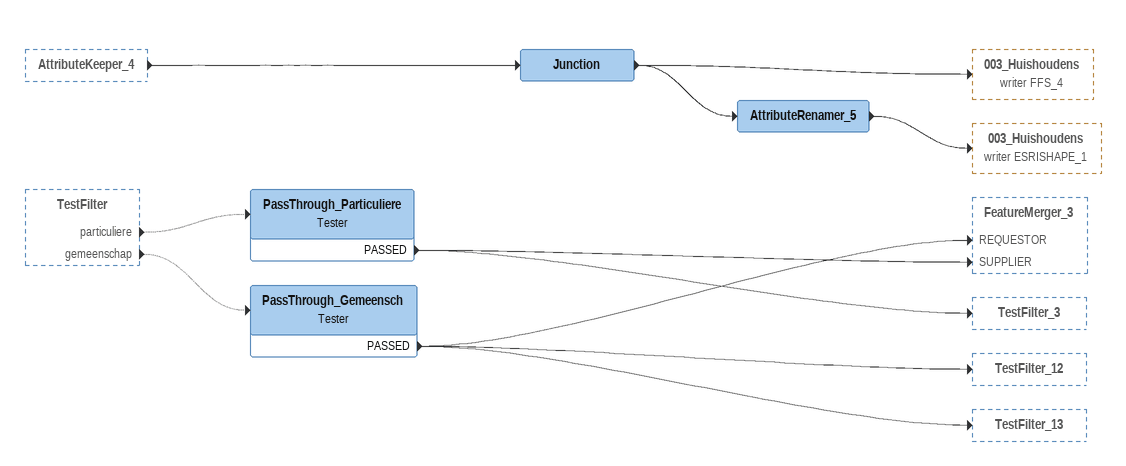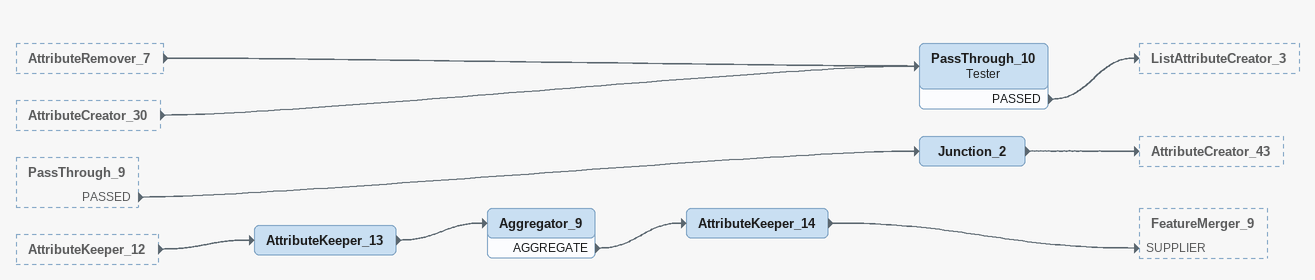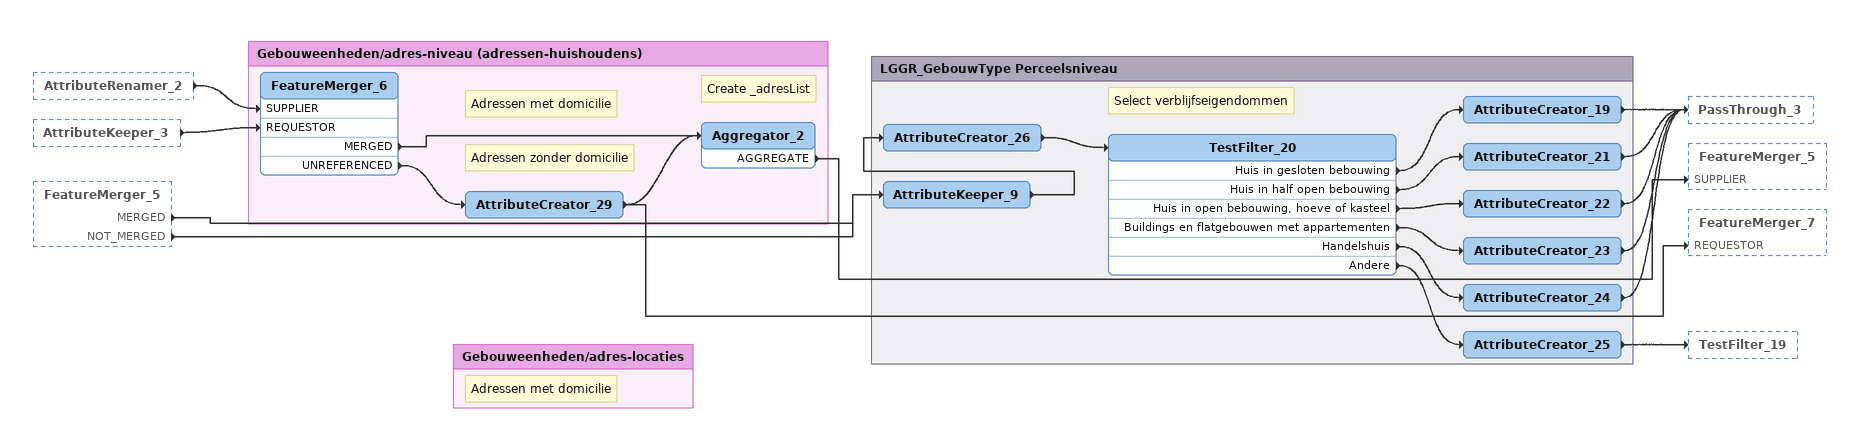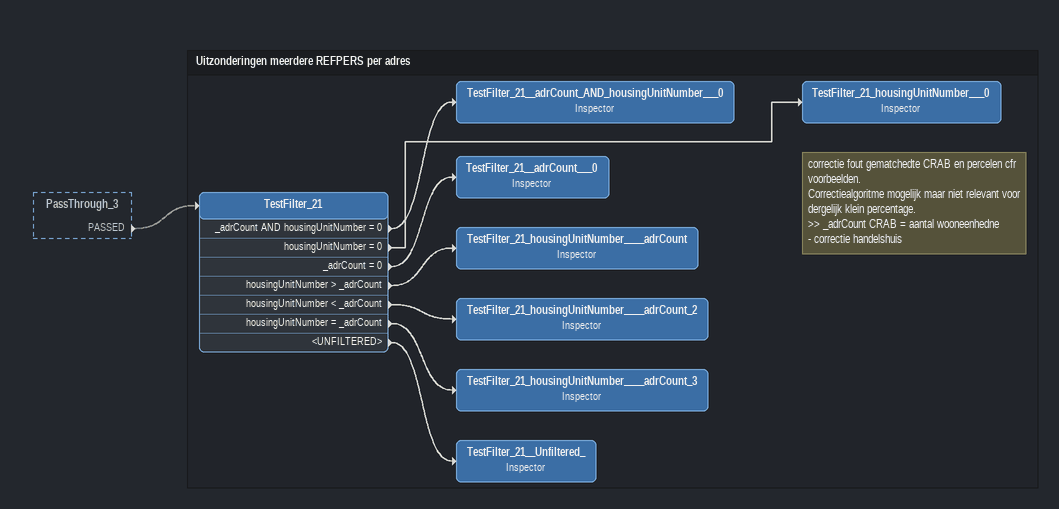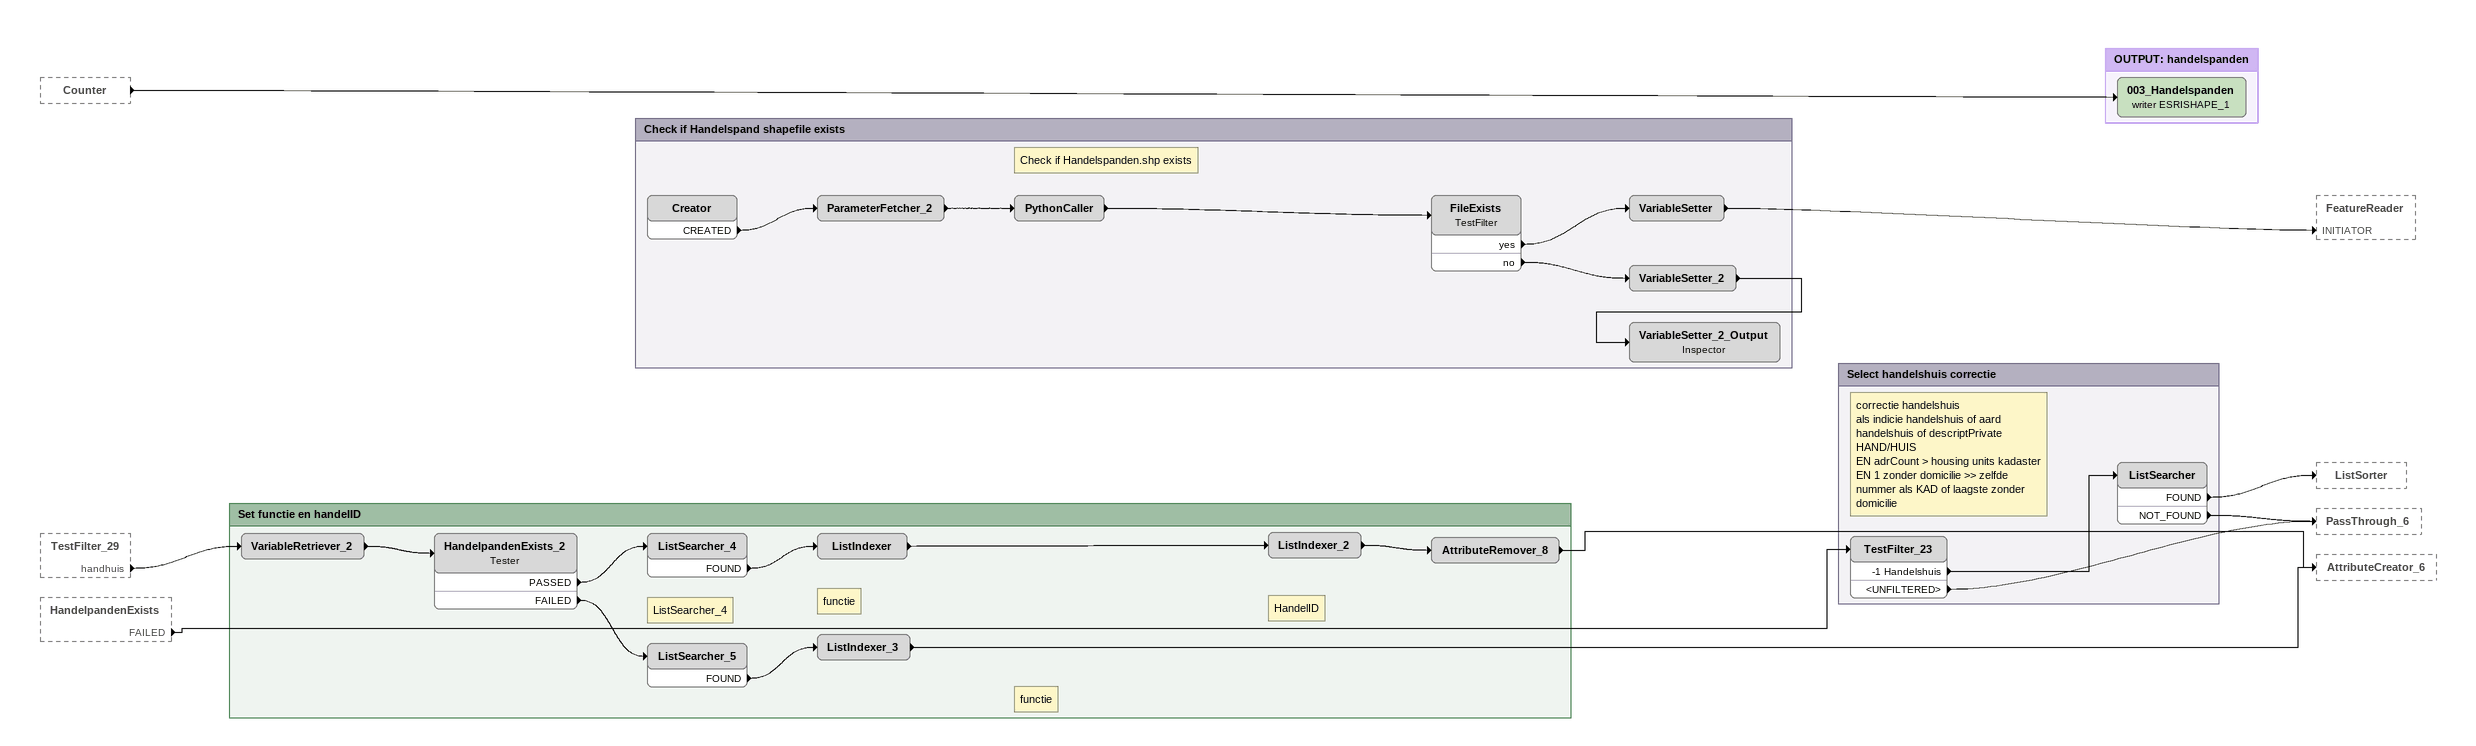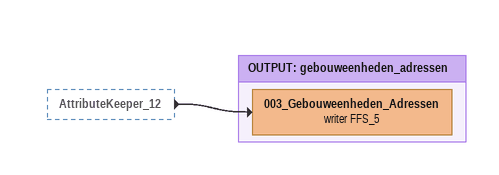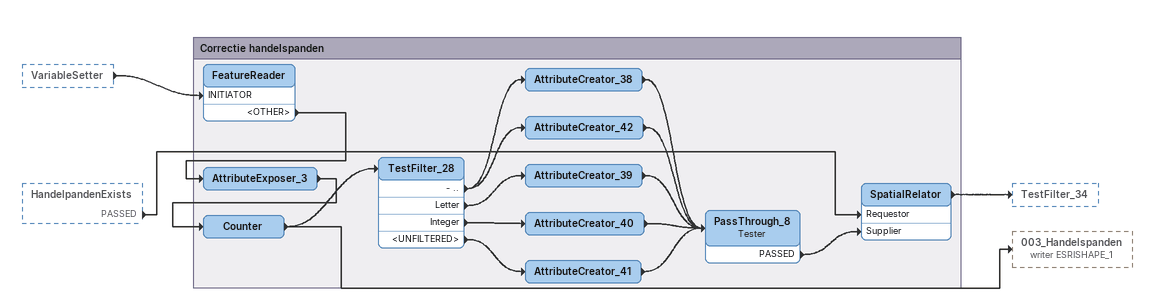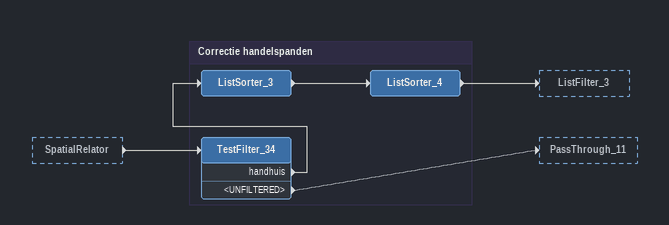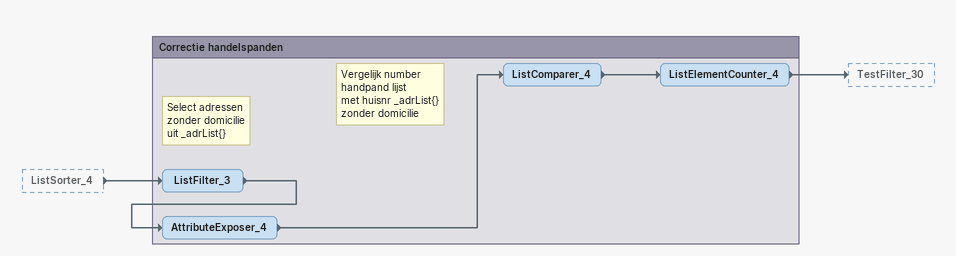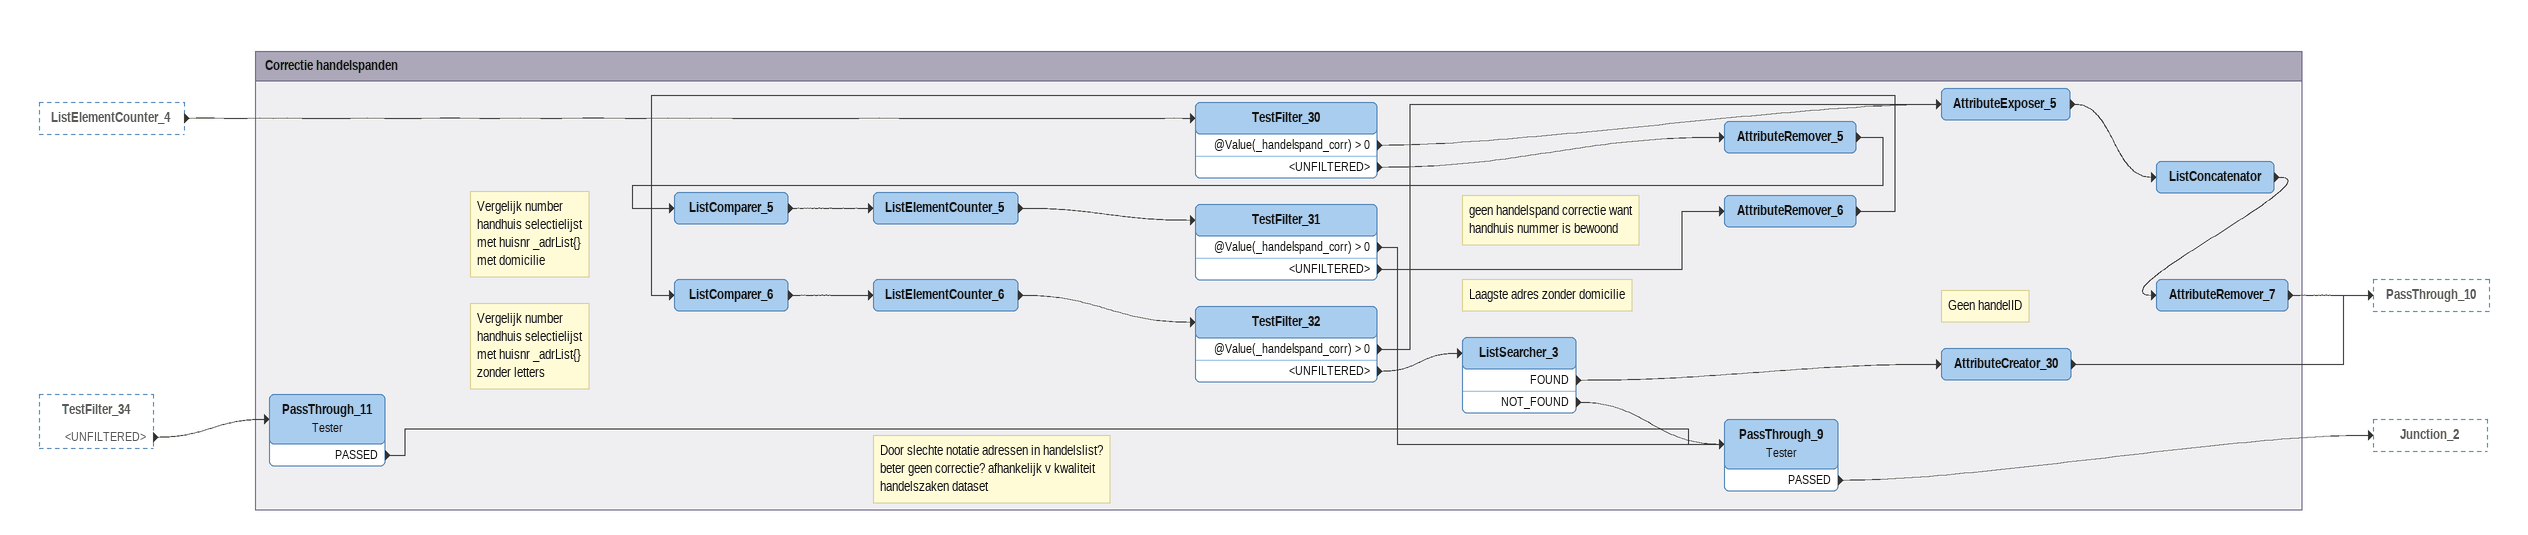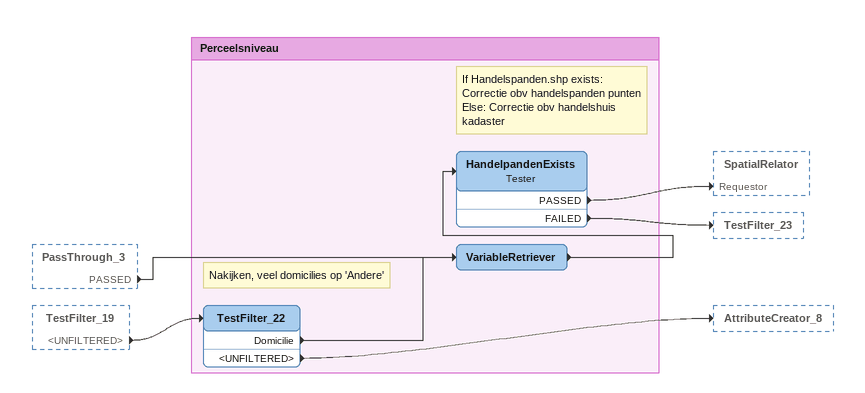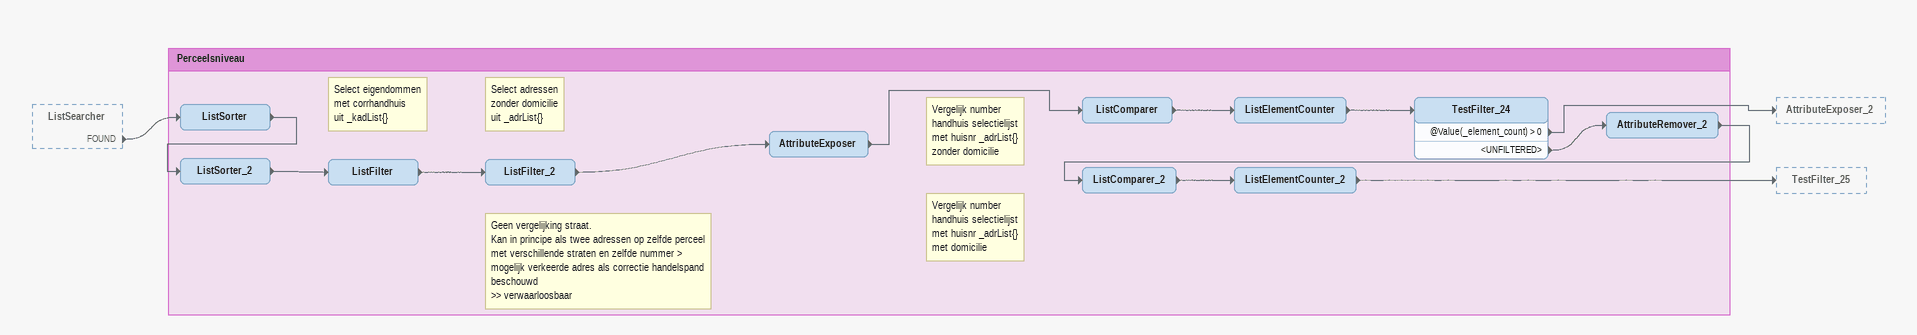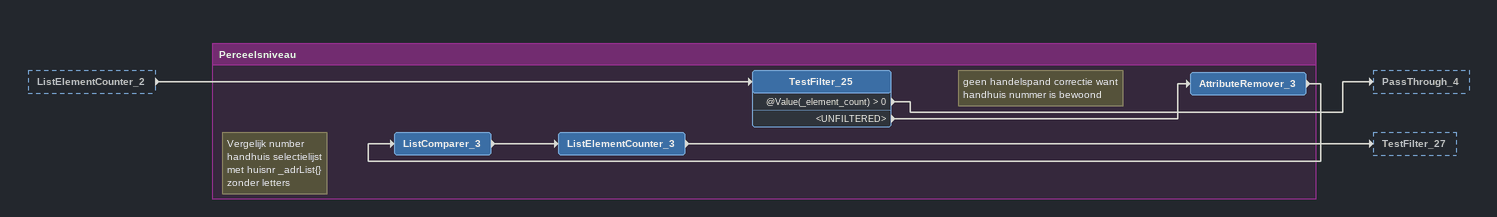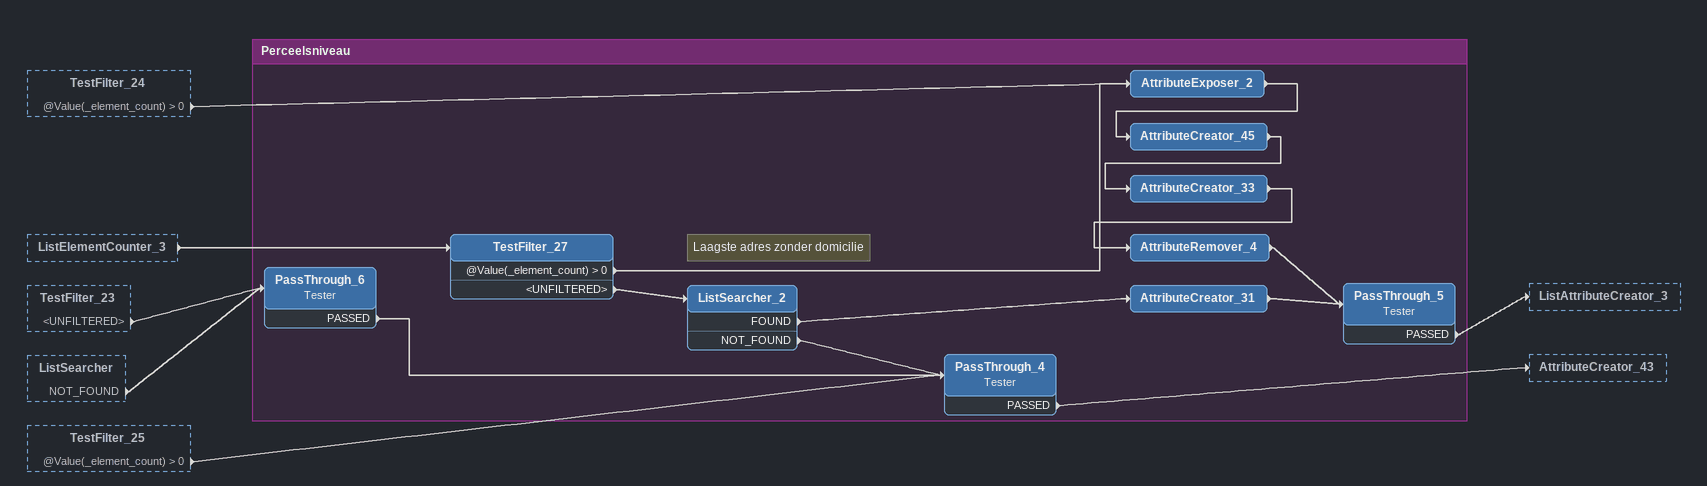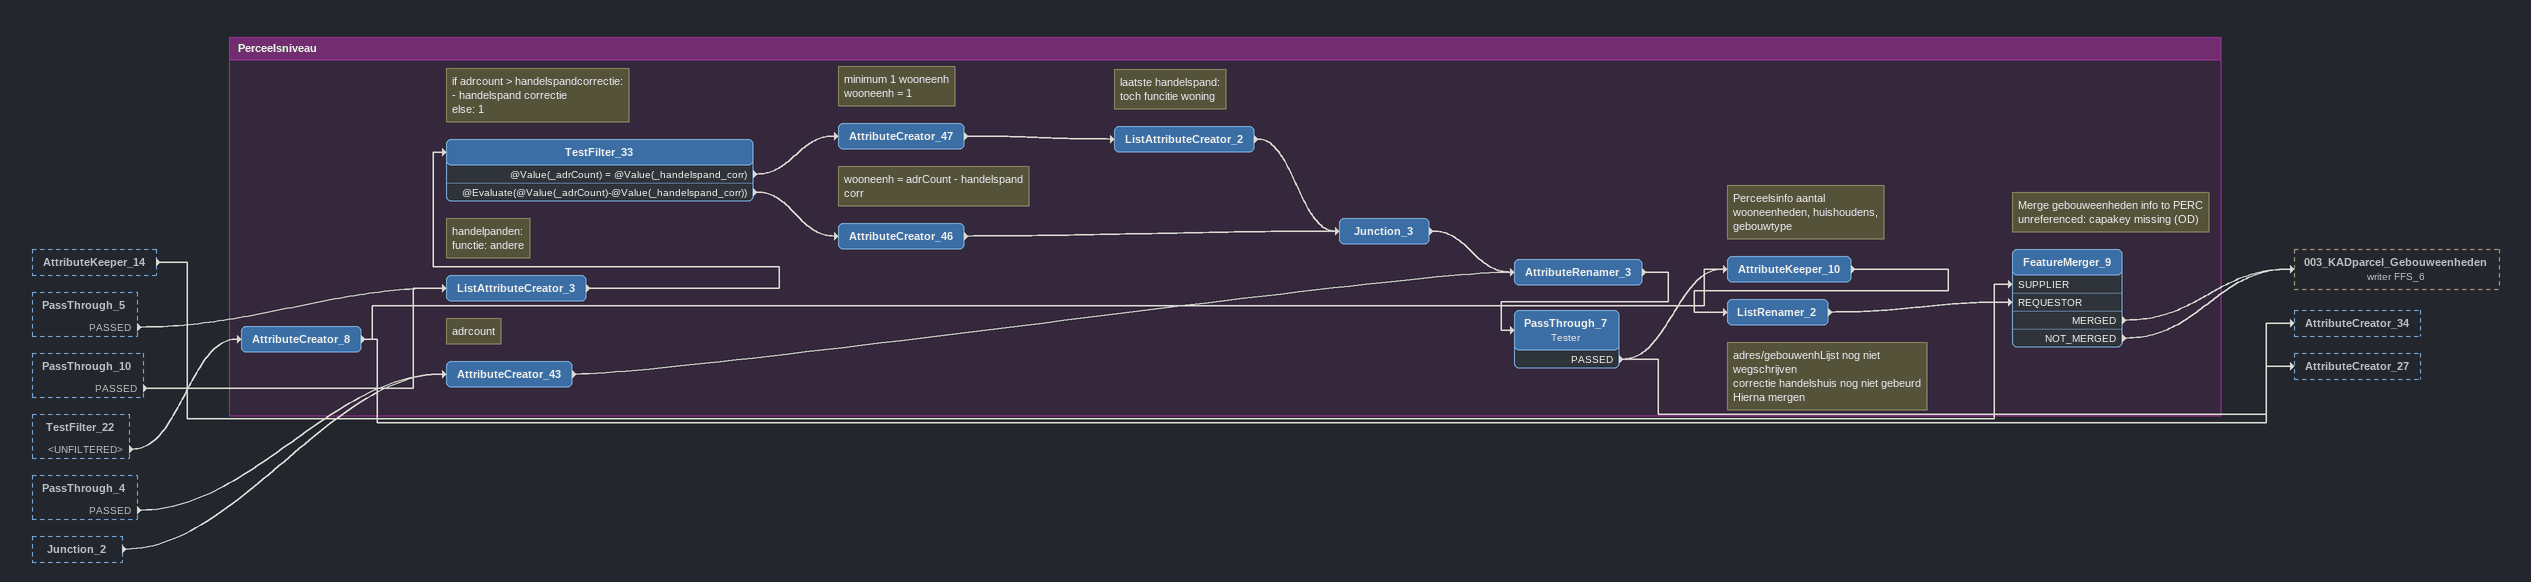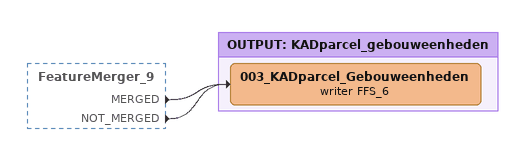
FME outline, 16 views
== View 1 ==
AttributeKeeper_4 [outside]
    -> Junction
TestFilter [outside]
    particuliere -> PassThrough_Particuliere [off]
    gemeenschap -> PassThrough_Gemeensch [off]
Junction
    -> 003_Huishoudens (writer FFS_4)
    -> AttributeRenamer_5
AttributeRenamer_5
    -> 003_Huishoudens (writer ESRISHAPE_1)
PassThrough_Particuliere: Tester
    PASSED -> FeatureMerger_3 [SUPPLIER]
    PASSED -> TestFilter_3
PassThrough_Gemeensch: Tester
    PASSED -> TestFilter_12
    PASSED -> TestFilter_13
    PASSED -> FeatureMerger_3 [REQUESTOR]

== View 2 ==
AttributeRemover_7 [outside]
    -> PassThrough_10
AttributeCreator_30 [outside]
    -> PassThrough_10
PassThrough_9 [outside]
    PASSED -> Junction_2
AttributeKeeper_12 [outside]
    -> AttributeKeeper_13
PassThrough_10: Tester
    PASSED -> ListAttributeCreator_3
Junction_2
    -> AttributeCreator_43
AttributeKeeper_13
    -> Aggregator_9
Aggregator_9
    AGGREGATE -> AttributeKeeper_14
AttributeKeeper_14
    -> FeatureMerger_9 [SUPPLIER]

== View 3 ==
AttributeRenamer_2 [outside]
    -> FeatureMerger_6 [SUPPLIER]
AttributeKeeper_3 [outside]
    -> FeatureMerger_6 [REQUESTOR]
FeatureMerger_5 [outside]
    MERGED -> AttributeKeeper_9
    NOT_MERGED -> AttributeKeeper_9

Bookmark: Gebouweenheden/adres-niveau (adressen-huishoudens)
FeatureMerger_6
    MERGED -> Aggregator_2
    UNREFERENCED -> AttributeCreator_29
Note: Adressen met domicilie
Note: Adressen zonder domicilie
AttributeCreator_29
    -> Aggregator_2
    -> FeatureMerger_7 [REQUESTOR]
Note: Create _adresList
Aggregator_2
    AGGREGATE -> FeatureMerger_5 [SUPPLIER]

Bookmark: LGGR_GebouwType Perceelsniveau
AttributeKeeper_9
    -> AttributeCreator_26
AttributeCreator_26
    -> TestFilter_20
Note: Select verblijfseigendommen
TestFilter_20
    Huis in gesloten bebouwing -> AttributeCreator_19
    Huis in half open bebouwing -> AttributeCreator_21
    Huis in open bebouwing, hoeve of kasteel -> AttributeCreator_22
    Buildings en flatgebouwen met appartementen -> AttributeCreator_23
    Handelshuis -> AttributeCreator_24
    Andere -> AttributeCreator_25
AttributeCreator_19
    -> PassThrough_3
AttributeCreator_21
    -> PassThrough_3
AttributeCreator_22
    -> PassThrough_3
AttributeCreator_23
    -> PassThrough_3
AttributeCreator_24
    -> PassThrough_3
AttributeCreator_25
    -> TestFilter_19

Bookmark: Gebouweenheden/adres-locaties
Note: Adressen met domicilie

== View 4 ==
PassThrough_3 [outside]
    PASSED -> TestFilter_21 [off]

Bookmark: Uitzonderingen meerdere REFPERS per adres
TestFilter_21
    _adrCount AND housingUnitNumber = 0 -> TestFilter_21__adrCount_AND_housingUnitNumber___0
    housingUnitNumber = 0 -> TestFilter_21_housingUnitNumber___0
    _adrCount = 0 -> TestFilter_21__adrCount___0
    housingUnitNumber > _adrCount -> TestFilter_21_housingUnitNumber____adrCount
    housingUnitNumber < _adrCount -> TestFilter_21_housingUnitNumber____adrCount_2
    housingUnitNumber = _adrCount -> TestFilter_21_housingUnitNumber____adrCount_3
    <UNFILTERED> -> TestFilter_21__Unfiltered_
TestFilter_21__adrCount_AND_housingUnitNumber___0: Inspector
Note: correctie fout gematchedte CRAB en percelen cfr voorbeelden. / Correctiealgoritme mogelijk maar niet relevant voor dergelijk klein percentage. / >> _adrCount CRAB = aantal wooneenhedne / - correctie handelshuis
TestFilter_21_housingUnitNumber___0: Inspector
TestFilter_21__adrCount___0: Inspector
TestFilter_21_housingUnitNumber____adrCount: Inspector
TestFilter_21_housingUnitNumber____adrCount_2: Inspector
TestFilter_21_housingUnitNumber____adrCount_3: Inspector
TestFilter_21__Unfiltered_: Inspector

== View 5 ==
Counter [outside]
    -> 003_Handelspanden (writer ESRISHAPE_1)
TestFilter_29 [outside]
    handhuis -> VariableRetriever_2
HandelpandenExists [outside]
    FAILED -> TestFilter_23

Bookmark: Select handelshuis correctie
Note: correctie handelshuis / als indicie handelshuis of aard handelshuis of descriptPrivate HAND/HUIS / EN adrCount > housing units kadaster EN 1 zonder domicilie >> zelfde nummer als KAD of laagste zonder domicilie
TestFilter_23
    -1 Handelshuis -> ListSearcher
    <UNFILTERED> -> PassThrough_6
ListSearcher
    FOUND -> ListSorter
    NOT_FOUND -> PassThrough_6

Bookmark: Check if Handelspand shapefile exists
Creator
    CREATED -> ParameterFetcher_2
ParameterFetcher_2
    -> PythonCaller
Note: Check if Handelspanden.shp exists
PythonCaller
    -> FileExists
FileExists: TestFilter
    yes -> VariableSetter
    no -> VariableSetter_2
VariableSetter
    -> FeatureReader [INITIATOR]
VariableSetter_2
    -> VariableSetter_2_Output
VariableSetter_2_Output: Inspector

Bookmark: OUTPUT: handelspanden
003_Handelspanden (writer ESRISHAPE_1)

Bookmark: Set functie en handelID
VariableRetriever_2
    -> HandelpandenExists_2
HandelpandenExists_2: Tester
    PASSED -> ListSearcher_4
    FAILED -> ListSearcher_5
Note: ListSearcher_4
ListSearcher_4
    FOUND -> ListIndexer
Note: functie
ListIndexer
    -> ListIndexer_2
Note: HandelID
ListIndexer_2
    -> AttributeRemover_8
AttributeRemover_8
    -> AttributeCreator_6
ListSearcher_5
    FOUND -> ListIndexer_3
Note: functie
ListIndexer_3
    -> AttributeCreator_6

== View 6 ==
AttributeKeeper_12 [outside]
    -> 003_Gebouweenheden_Adressen (writer FFS_5)

Bookmark: OUTPUT: gebouweenheden_adressen
003_Gebouweenheden_Adressen (writer FFS_5)

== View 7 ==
VariableSetter [outside]
    -> FeatureReader [INITIATOR]
HandelpandenExists [outside]
    PASSED -> SpatialRelator [Requestor]

Bookmark: Correctie handelspanden
FeatureReader
    <OTHER> -> AttributeExposer_3
AttributeExposer_3
    -> Counter
Counter
    -> TestFilter_28
    -> 003_Handelspanden (writer ESRISHAPE_1)
TestFilter_28
    - .. -> AttributeCreator_38
    - .. -> AttributeCreator_42
    Letter -> AttributeCreator_39
    Integer -> AttributeCreator_40
    <UNFILTERED> -> AttributeCreator_41
AttributeCreator_38
    -> PassThrough_8
AttributeCreator_42
    -> PassThrough_8
AttributeCreator_39
    -> PassThrough_8
AttributeCreator_40
    -> PassThrough_8
AttributeCreator_41
    -> PassThrough_8
PassThrough_8: Tester
    PASSED -> SpatialRelator [Supplier]
SpatialRelator
    -> TestFilter_34

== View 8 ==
SpatialRelator [outside]
    -> TestFilter_34

Bookmark: Correctie handelspanden
TestFilter_34
    handhuis -> ListSorter_3
    <UNFILTERED> -> PassThrough_11
ListSorter_3
    -> ListSorter_4
ListSorter_4
    -> ListFilter_3

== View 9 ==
ListSorter_4 [outside]
    -> ListFilter_3

Bookmark: Correctie handelspanden
Note: Select adressen / zonder domicilie / uit _adrList{}
ListFilter_3
    -> AttributeExposer_4
AttributeExposer_4
    -> ListComparer_4
Note: Vergelijk number / handpand lijst / met huisnr _adrList{} / zonder domicilie
ListComparer_4
    -> ListElementCounter_4
ListElementCounter_4
    -> TestFilter_30

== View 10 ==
ListElementCounter_4 [outside]
    -> TestFilter_30
TestFilter_34 [outside]
    <UNFILTERED> -> PassThrough_11

Bookmark: Correctie handelspanden
TestFilter_30
    @Value(_handelspand_corr) > 0 -> AttributeExposer_5
    <UNFILTERED> -> AttributeRemover_5
AttributeRemover_5
    -> ListComparer_5
Note: Vergelijk number / handhuis selectielijst / met huisnr _adrList{} / met domicilie
ListComparer_5
    -> ListElementCounter_5
ListElementCounter_5
    -> TestFilter_31
Note: geen handelspand correctie want / handhuis nummer is bewoond
TestFilter_31
    @Value(_handelspand_corr) > 0 -> PassThrough_9
    <UNFILTERED> -> AttributeRemover_6
AttributeRemover_6
    -> ListComparer_6
Note: Vergelijk number / handhuis selectielijst / met huisnr _adrList{} / zonder letters
ListComparer_6
    -> ListElementCounter_6
ListElementCounter_6
    -> TestFilter_32
Note: Door slechte notatie adressen in handelslist? / beter geen correctie? afhankelijk v kwaliteit handelszaken dataset
TestFilter_32
    @Value(_handelspand_corr) > 0 -> AttributeExposer_5
    <UNFILTERED> -> ListSearcher_3
AttributeExposer_5
    -> ListConcatenator
ListConcatenator
    -> AttributeRemover_7
AttributeRemover_7
    -> PassThrough_10
Note: Laagste adres zonder domicilie
ListSearcher_3
    FOUND -> AttributeCreator_30
    NOT_FOUND -> PassThrough_9
Note: Geen handelID
AttributeCreator_30
    -> PassThrough_10
PassThrough_11: Tester
    PASSED -> PassThrough_9
PassThrough_9: Tester
    PASSED -> Junction_2

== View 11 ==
PassThrough_3 [outside]
    PASSED -> VariableRetriever
TestFilter_19 [outside]
    <UNFILTERED> -> TestFilter_22

Bookmark: Perceelsniveau
Note: Nakijken, veel domicilies op 'Andere'
TestFilter_22
    Domicilie -> VariableRetriever
    <UNFILTERED> -> AttributeCreator_8
VariableRetriever
    -> HandelpandenExists
Note: If Handelspanden.shp exists: / Correctie obv handelspanden punten / Else: Correctie obv handelshuis kadaster
HandelpandenExists: Tester
    PASSED -> SpatialRelator [Requestor]
    FAILED -> TestFilter_23

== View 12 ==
ListSearcher [outside]
    FOUND -> ListSorter

Bookmark: Perceelsniveau
ListSorter
    -> ListSorter_2
ListSorter_2
    -> ListFilter
Note: Select eigendommen / met corrhandhuis / uit _kadList{}
ListFilter
    -> ListFilter_2
Note: Select adressen / zonder domicilie / uit _adrList{}
ListFilter_2
    -> AttributeExposer
Note: Geen vergelijking straat. / Kan in principe als twee adressen op zelfde perceel met verschillende straten en zelfde nummer > mogelijk verkeerde adres als correctie handelspand beschouwd / >> verwaarloosbaar
AttributeExposer
    -> ListComparer
Note: Vergelijk number / handhuis selectielijst / met huisnr _adrList{} / zonder domicilie
ListComparer
    -> ListElementCounter
ListElementCounter
    -> TestFilter_24
TestFilter_24
    @Value(_element_count) > 0 -> AttributeExposer_2
    <UNFILTERED> -> AttributeRemover_2
AttributeRemover_2
    -> ListComparer_2
Note: Vergelijk number / handhuis selectielijst / met huisnr _adrList{} / met domicilie
ListComparer_2
    -> ListElementCounter_2
ListElementCounter_2
    -> TestFilter_25

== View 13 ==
ListElementCounter_2 [outside]
    -> TestFilter_25

Bookmark: Perceelsniveau
Note: geen handelspand correctie want / handhuis nummer is bewoond
TestFilter_25
    @Value(_element_count) > 0 -> PassThrough_4
    <UNFILTERED> -> AttributeRemover_3
AttributeRemover_3
    -> ListComparer_3
Note: Vergelijk number / handhuis selectielijst / met huisnr _adrList{} / zonder letters
ListComparer_3
    -> ListElementCounter_3
ListElementCounter_3
    -> TestFilter_27

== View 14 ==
TestFilter_24 [outside]
    @Value(_element_count) > 0 -> AttributeExposer_2
ListElementCounter_3 [outside]
    -> TestFilter_27
TestFilter_23 [outside]
    <UNFILTERED> -> PassThrough_6
ListSearcher [outside]
    NOT_FOUND -> PassThrough_6
TestFilter_25 [outside]
    @Value(_element_count) > 0 -> PassThrough_4

Bookmark: Perceelsniveau
TestFilter_27
    @Value(_element_count) > 0 -> AttributeExposer_2
    <UNFILTERED> -> ListSearcher_2
AttributeExposer_2
    -> AttributeCreator_45
AttributeCreator_45
    -> AttributeCreator_33
AttributeCreator_33
    -> AttributeRemover_4
AttributeRemover_4
    -> PassThrough_5
Note: Laagste adres zonder domicilie
ListSearcher_2
    FOUND -> AttributeCreator_31
    NOT_FOUND -> PassThrough_4
AttributeCreator_31
    -> PassThrough_5
PassThrough_5: Tester
    PASSED -> ListAttributeCreator_3
PassThrough_6: Tester
    PASSED -> PassThrough_4
PassThrough_4: Tester
    PASSED -> AttributeCreator_43

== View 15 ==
AttributeKeeper_14 [outside]
    -> FeatureMerger_9 [SUPPLIER]
PassThrough_5 [outside]
    PASSED -> ListAttributeCreator_3
PassThrough_10 [outside]
    PASSED -> ListAttributeCreator_3
TestFilter_22 [outside]
    <UNFILTERED> -> AttributeCreator_8
PassThrough_4 [outside]
    PASSED -> AttributeCreator_43
Junction_2 [outside]
    -> AttributeCreator_43

Bookmark: Perceelsniveau
AttributeCreator_8
    -> AttributeKeeper_10
    -> AttributeCreator_27
Note: handelpanden: / functie: andere
ListAttributeCreator_3
    -> TestFilter_33
Note: if adrcount > handelspandcorrectie: / - handelspand correctie / else: 1
TestFilter_33
    @Value(_adrCount) = @Value(_handelspand_corr) -> AttributeCreator_47
    @Evaluate(@Value(_adrCount)-@Value(_handelspand_corr)) -> AttributeCreator_46
Note: minimum 1 wooneenh / wooneenh = 1
AttributeCreator_47
    -> ListAttributeCreator_2
Note: laatste handelspand: / toch funcitie woning
ListAttributeCreator_2
    -> Junction_3
Note: wooneenh = adrCount - handelspand corr
AttributeCreator_46
    -> Junction_3
Junction_3
    -> AttributeRenamer_3
Note: adrcount
AttributeCreator_43
    -> AttributeRenamer_3
AttributeRenamer_3
    -> PassThrough_7
PassThrough_7: Tester
    PASSED -> AttributeCreator_34
    PASSED -> AttributeKeeper_10
Note: Perceelsinfo aantal / wooneenheden, huishoudens, gebouwtype
AttributeKeeper_10
    -> ListRenamer_2
Note: adres/gebouwenhLijst nog niet wegschrijven / correctie handelshuis nog niet gebeurd / Hierna mergen
ListRenamer_2
    -> FeatureMerger_9 [REQUESTOR]
Note: Merge gebouweenheden info to PERC / unreferenced: capakey missing (OD)
FeatureMerger_9
    MERGED -> 003_KADparcel_Gebouweenheden (writer FFS_6)
    NOT_MERGED -> 003_KADparcel_Gebouweenheden (writer FFS_6)

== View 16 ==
FeatureMerger_9 [outside]
    MERGED -> 003_KADparcel_Gebouweenheden (writer FFS_6)
    NOT_MERGED -> 003_KADparcel_Gebouweenheden (writer FFS_6)

Bookmark: OUTPUT: KADparcel_gebouweenheden
003_KADparcel_Gebouweenheden (writer FFS_6)
